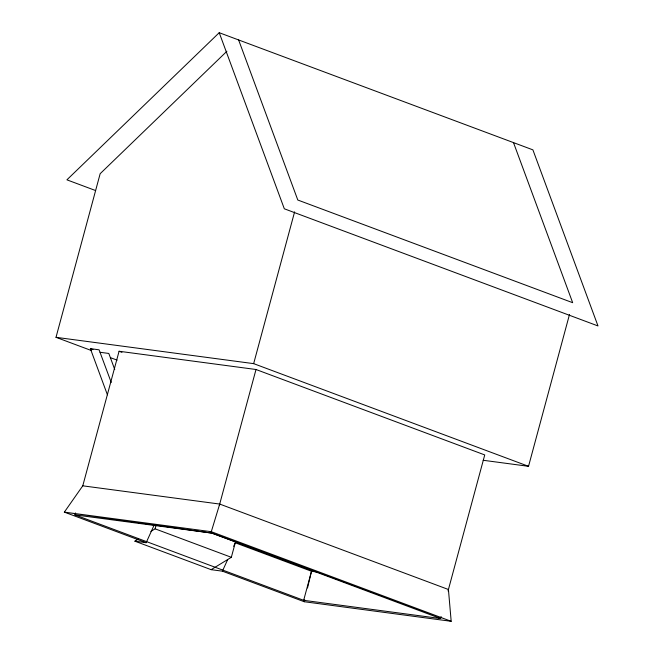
<?xml version="1.0" encoding="UTF-8"?>
<svg xmlns="http://www.w3.org/2000/svg" width="654" height="654" viewBox="0 0 654 654"><rect width="100%" height="100%" fill="white"/><g stroke="black" fill="none" stroke-linecap="round" stroke-linejoin="round"><path stroke-width="0.98" d="M154.221 524.9L146.169 542.689L64.345 512.131L82.772 485.824L219.703 504.062L448.431 589.499L451.178 621.3L304.233 601.729L304.699 599.767M307.519 587.971L311.5 571.261L235.26 542.779L233.658 546.311M91.347 350.519L56.007 337.317L100.16 173.702L226.897 51.265M441.123 616.575L440.592 618.545L303.66 600.315L74.932 514.878L75.455 512.94M82.772 485.824L119.077 351.263L256.008 369.502L484.737 454.931L448.039 590.954M150.886 531.408L155.096 528.833L155.881 525.922M56.007 337.317L253.654 363.64L294.611 211.855M219.311 505.517L256.008 369.502M138.37 539.059L134.896 541.185L211.136 569.667L231.336 557.306L235.26 542.779M303.66 600.315L311.5 571.261L317.542 572.062M483.151 460.269L528.53 466.31L569.479 314.525M219.703 504.062L211.291 531.702L211.863 533.116L440.592 618.545M211.136 569.667L222.409 571.171L227.666 559.554M219.221 32.7L284.318 208.79L597.993 325.945L532.896 149.856L219.221 32.7L66.912 179.834L95.607 190.551M107.436 394.853L90.358 348.647L99.089 349.816L111.237 382.451M100.078 352.285L108.809 353.446L114.736 369.477M74.932 514.878L211.863 533.116L451.178 621.3L211.291 531.702L64.345 512.131L211.863 533.116M134.896 541.185L146.169 542.689M253.654 363.64L528.53 466.31M119.077 351.263L121.946 352.334M90.358 348.647L93.007 349.637M110.444 357.648L117.131 360.15M155.096 528.833L231.336 557.306M222.409 571.171L304.233 601.729M513.496 142.613L572.675 302.696L297.799 200.026L238.62 39.943"/></g></svg>
